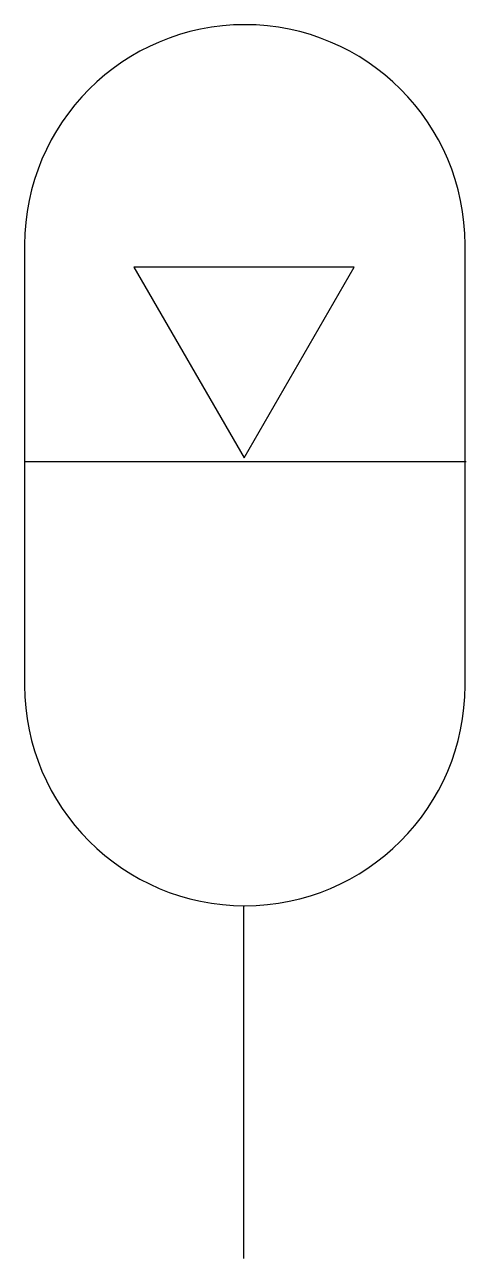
# Model space of a CAD drawing. Extents: x 384.3 to 394.3, y 401.1 to 429.1.
import ezdxf

# ---------------------------------------------------------------- set-up
doc = ezdxf.new("R2010")
doc.units = 0
doc.header["$LTSCALE"] = 5
doc.header["$MEASUREMENT"] = 0
doc.layers.add('11', color=1, linetype='CONTINUOUS')

# ---------------------------------------------------------------- blocks, each defined once
blk = doc.blocks.new('5172', base_point=(208.323, 41.134))
at = {"layer": '11'}
for p, q in [((213.143, 46.675), (203.143, 46.675)), ((203.143, 36.675), (213.143, 36.675))]:
    blk.add_line(p, q, dxfattribs=at)
for centre, start, end in [((203.143, 41.675), 90, 270), ((213.143, 41.675), 270, 90)]:
    blk.add_arc(centre, 5, start, end, dxfattribs=at)

msp = doc.modelspace()

# ---------------------------------------------------------------- linework, layer by layer
at = {"layer": '11'}
for p, q in [((394.28, 419.173), (384.258, 419.173)), ((389.219, 409.088), (389.219, 401.088))]:
    msp.add_line(p, q, dxfattribs=at)
msp.add_lwpolyline([(391.733, 423.59), (386.733, 423.59), (389.233, 419.26)], close=True, dxfattribs=at)

# ---------------------------------------------------------------- block references
at = {"layer": '11', "rotation": 90}
msp.add_blockref('5172', (389.793, 419.273), dxfattribs=at)

doc.saveas('drawing.dxf')
